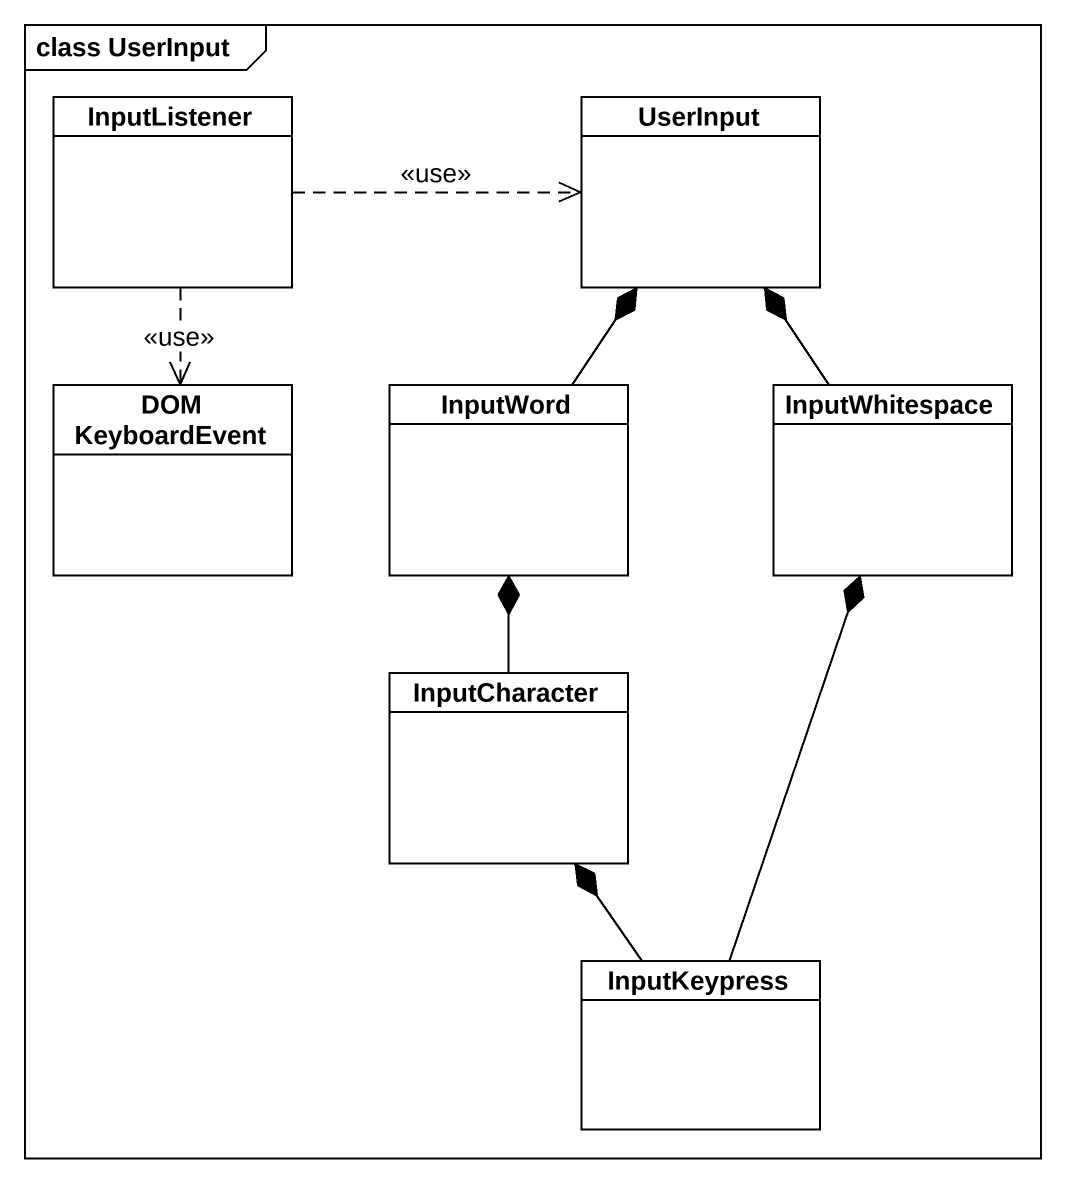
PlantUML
@startuml
mainframe class UserInput
hide circle
hide empty members
class InputListener
class UserInput
class "DOM KeyboardEvent" as DOM_KeyboardEvent
class InputWord
class InputWhitespace
class InputCharacter
class InputKeypress
InputListener .right.> UserInput : <<use>>
InputListener ..> DOM_KeyboardEvent : <<use>>
InputWord -up-* UserInput
InputWhitespace -up-* UserInput
InputCharacter -up-* InputWord
InputKeypress -up-* InputWhitespace
InputKeypress -up-* InputCharacter
@enduml
